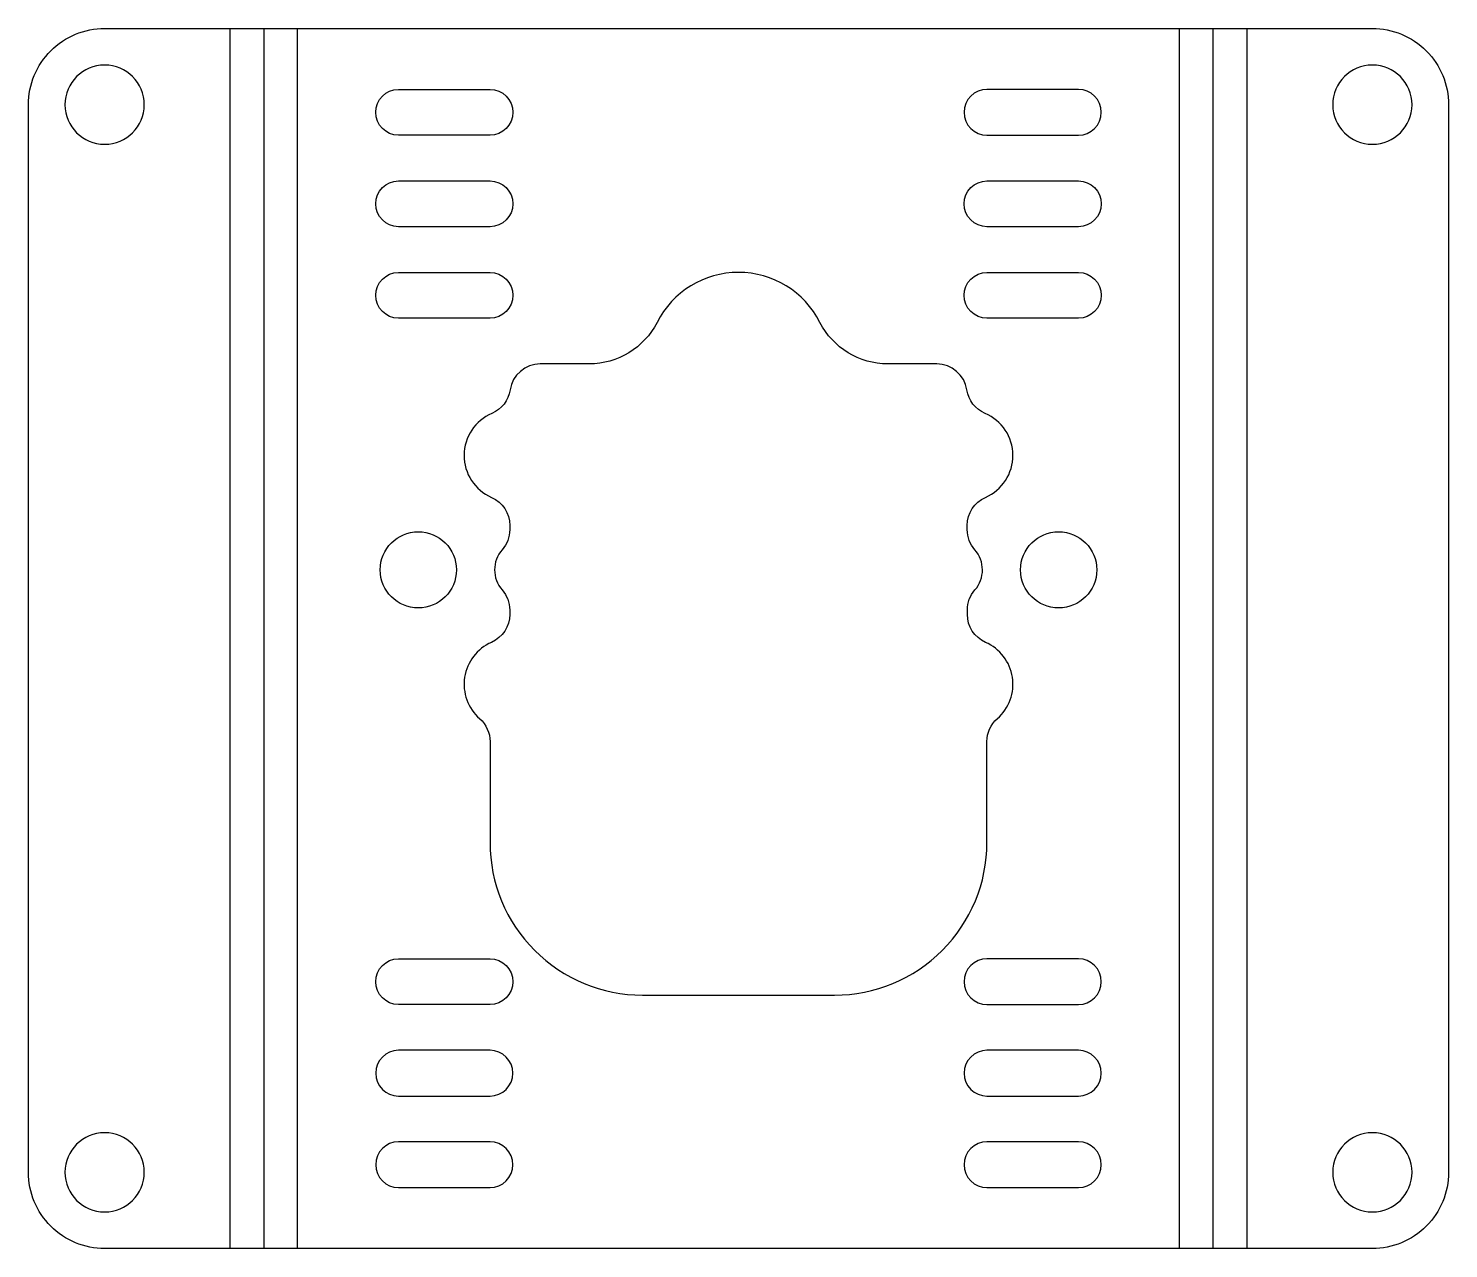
# Model space of a CAD drawing. Header units: millimetres. Extents: x -2.5 to 44.1, y 0 to 40.
import ezdxf

# ---------------------------------------------------------------- set-up
doc = ezdxf.new("R2010")
doc.units = ezdxf.units.MM

msp = doc.modelspace()

# ---------------------------------------------------------------- linework, layer by layer
at = {"layer": 'BEND'}
for p, q in [((5.218, 40), (5.218, 0)), ((36.357, 0), (36.357, 40))]:
    msp.add_line(p, q, dxfattribs=at)
at = {"layer": 'BEND_EXTENT'}
for p, q in [((4.117, 0), (4.117, 40)), ((6.319, 40), (6.319, 0)), ((35.255, 0), (35.255, 40)), ((37.458, 40), (37.458, 0))]:
    msp.add_line(p, q, dxfattribs=at)
at = {"layer": 'INTERIOR_PROFILES'}
for points in [[(12.639, 38, -1), (12.639, 36.5), (9.639, 36.5, -1), (9.639, 38)], [(31.935, 38), (28.935, 38, 1), (28.935, 36.5), (31.935, 36.5, 1)], [(9.639, 33.5, -1), (9.639, 35), (12.639, 35, -1), (12.639, 33.5)], [(28.935, 33.5, -1), (28.935, 35), (31.935, 35, -1), (31.935, 33.5)], [(12.639, 32, -1), (12.639, 30.5), (9.639, 30.5, -1), (9.639, 32)], [(15.888, 29), (14.286, 29, 0.370707), (13.297, 28.15, -0.260071), (12.7, 27.38, 0.657733), (12.687, 24.626, -0.298217), (13.286, 23.709), (13.286, 23.57, -0.182208), (13.037, 22.911, 0.376686), (13.035, 21.591, -0.181929), (13.283, 20.932), (13.283, 20.789, -0.29758), (12.685, 19.874, 0.549044), (12.299, 17.372, -0.216042), (12.639, 16.62), (12.639, 13.31, 0.414214), (17.639, 8.31), (23.935, 8.31, 0.414214), (28.935, 13.31), (28.935, 16.62, -0.216042), (29.276, 17.372, 0.549044), (28.89, 19.874, -0.29758), (28.292, 20.789), (28.292, 20.932, -0.181929), (28.54, 21.591, 0.376686), (28.538, 22.911, -0.182208), (28.289, 23.57), (28.289, 23.709, -0.298217), (28.888, 24.626, 0.657733), (28.875, 27.38, -0.260071), (28.277, 28.15, 0.370707), (27.289, 29), (25.686, 29, -0.281861), (23.46, 30.364, 0.612372), (18.115, 30.364, -0.281861)], [(28.935, 30.5, -1), (28.935, 32), (31.935, 32, -1), (31.935, 30.5)], [(12.639, 9.5, -1), (12.639, 8), (9.639, 8, -1), (9.639, 9.5)], [(28.935, 8), (31.935, 8, 1), (31.935, 9.5), (28.935, 9.5, 1)], [(12.639, 6.5), (9.639, 6.5, 1), (9.639, 5), (12.639, 5, 1)], [(31.935, 6.5), (28.935, 6.5, 1), (28.935, 5), (31.935, 5, 1)], [(12.639, 3.5), (9.639, 3.5, 1), (9.639, 2), (12.639, 2, 1)], [(31.935, 3.5), (28.935, 3.5, 1), (28.935, 2), (31.935, 2, 1)]]:
    msp.add_lwpolyline(points, format="xyb", close=True, dxfattribs=at)
at = {"layer": 'INTERIOR_PROFILES', "extrusion": (0, 0, -1)}
for centre in [(0, 37.5), (-41.575, 37.5), (0, 2.5), (-41.575, 2.5)]:
    msp.add_circle(centre, 1.3, dxfattribs=at)
at = {"layer": 'INTERIOR_PROFILES'}
for centre in [(10.287, 22.25), (31.287, 22.25)]:
    msp.add_circle(centre, 1.25, dxfattribs=at)
at = {"layer": 'OUTER_PROFILES'}
msp.add_lwpolyline([(4.117, 40), (6.319, 40), (35.255, 40), (41.575, 40, -0.414214), (44.075, 37.5), (44.075, 2.5, -0.414214), (41.575, 0), (0, 0, -0.414214), (-2.5, 2.5), (-2.5, 37.5, -0.414214), (0, 40)], format="xyb", close=True, dxfattribs=at)

doc.saveas('drawing.dxf')
